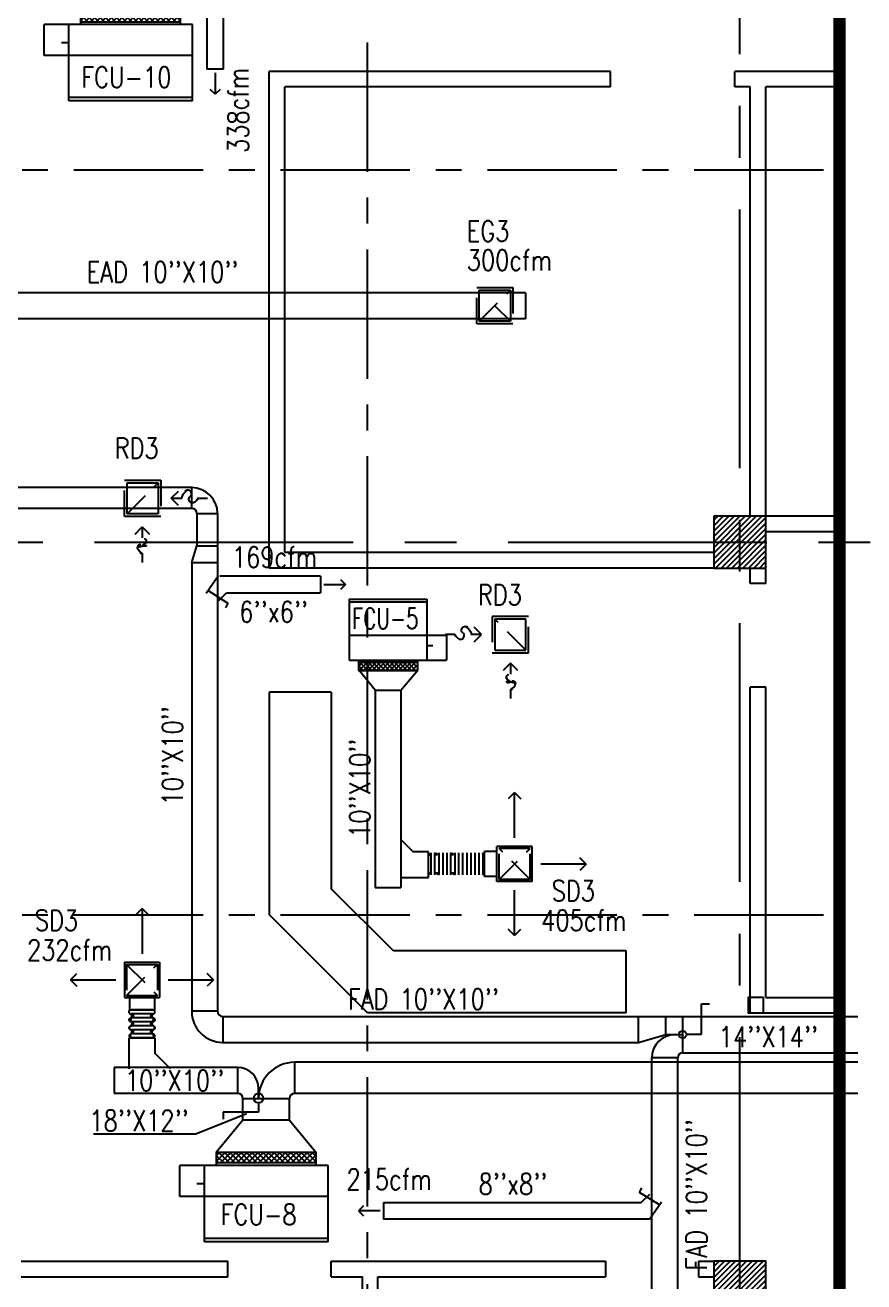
# Model space of a CAD drawing. Extents: x 417866200 to 417866302, y 43498034 to 43498122.
# Drawn here: x 417866259.91 to 417866268.02, y 43498077.71 to 43498089.85 of the extents above; entities that cross this region are included whole.
import ezdxf

# ---------------------------------------------------------------- set-up
doc = ezdxf.new("R2010")
doc.units = 0
doc.header["$MEASUREMENT"] = 0
for name, pattern in [('CENTER', [2, 1.25, -0.25, 0.25, -0.25]), ('CENTER2', [1.125, 0.75, -0.125, 0.125, -0.125]), ('CENTERX2', [4, 2.5, -0.5, 0.5, -0.5]), ('HIDDEN', [0.375, 0.25, -0.125])]:
    doc.linetypes.add(name, pattern=pattern)
doc.layers.get('0').update_dxf_attribs({"linetype": 'CONTINUOUS'})
for name, color, linetype in [('ALM', 9, 'CONTINUOUS'), ('AXES', 11, 'CENTERX2'), ('AXES1', 11, 'CENTER'), ('COL', 7, 'CONTINUOUS'), ('COUNTER', 9, 'CONTINUOUS'), ('DUCT', 6, 'CONTINUOUS'), ('ELEV', 2, 'CONTINUOUS'), ('EXDUCT', 10, 'CONTINUOUS'), ('FCU', 6, 'CONTINUOUS'), ('HAT', 11, 'CONTINUOUS'), ('M-AC-FLEX', 7, 'CONTINUOUS'), ('M-EGU.', 2, 'CONTINUOUS'), ('M-TEXT', 2, 'CONTINUOUS'), ('ME-FIX', 2, 'CONTINUOUS'), ('SCD', 2, 'CONTINUOUS'), ('WALL', 9, 'CONTINUOUS')]:
    doc.layers.add(name, color=color, linetype=linetype)
doc.styles.add('ROMANS', font='ROMANS.shx', dxfattribs={"width": 0.6})

# ---------------------------------------------------------------- blocks, each defined once
blk = doc.blocks.new('A$C3A782592')
at = {"layer": 'COUNTER', "linetype": 'ByBlock'}
for p, q in [((0, 3100), (0, 951)), ((600, 3100), (0, 3100)), ((600, 3100), (600, 1200)), ((1200, 600), (600, 1200)), ((951, 0), (0, 951)), ((3450, 600), (1200, 600)), ((3450, 0), (3450, 600)), ((3450, 0), (951, 0))]:
    blk.add_line(p, q, dxfattribs=at)
blk = doc.blocks.new('COL50')
at = {"layer": 'COL'}
blk.add_lwpolyline([(-250, 250), (-250, -250), (250, -250), (250, 250)], close=True, dxfattribs=at)
blk = doc.blocks.new('*X31')
at = {"color": 0}
for p, q in [((80579, 155515), (81054, 155990)), ((80579, 155568), (81001, 155990)), ((80579, 155621), (80948, 155990)), ((80579, 155674), (80895, 155990)), ((80579, 155727), (80842, 155990)), ((80579, 155780), (80789, 155990)), ((80579, 155833), (80736, 155990)), ((80579, 155886), (80683, 155990)), ((80579, 155939), (80630, 155990)), ((80607, 155490), (81079, 155962)), ((80660, 155490), (81079, 155909)), ((80713, 155490), (81079, 155856)), ((80766, 155490), (81079, 155803)), ((80819, 155490), (81079, 155750)), ((80872, 155490), (81079, 155697)), ((80925, 155490), (81079, 155644)), ((80978, 155490), (81079, 155591)), ((81031, 155490), (81079, 155538))]:
    blk.add_line(p, q, dxfattribs=at)
blk = doc.blocks.new('*X30')
at = {"color": 0}
for p, q in [((80579, 162727), (81042, 163190)), ((80579, 162780), (80989, 163190)), ((80579, 162833), (80936, 163190)), ((80579, 162886), (80883, 163190)), ((80579, 162939), (80829, 163190)), ((80579, 162993), (80776, 163190)), ((80579, 163046), (80723, 163190)), ((80579, 163099), (80670, 163190)), ((80579, 163152), (80617, 163190)), ((80595, 162690), (81079, 163174)), ((80648, 162690), (81079, 163121)), ((80701, 162690), (81079, 163068)), ((80754, 162690), (81079, 163015)), ((80807, 162690), (81079, 162962)), ((80860, 162690), (81079, 162909)), ((80913, 162690), (81079, 162856)), ((80966, 162690), (81079, 162803)), ((81019, 162690), (81079, 162750)), ((81072, 162690), (81079, 162697))]:
    blk.add_line(p, q, dxfattribs=at)
blk = doc.blocks.new('*X57')
at = {"color": 0}
for p, q in [((23912, -1650), (23966, -1596)), ((23912, -1597), (23913, -1596)), ((23970, -1696), (23912, -1638)), ((23919, -1696), (24019, -1596)), ((24023, -1696), (23923, -1596)), ((23972, -1696), (24072, -1596)), ((24076, -1696), (23976, -1596)), ((24025, -1696), (24125, -1596)), ((24129, -1696), (24029, -1596)), ((24078, -1696), (24178, -1596)), ((24182, -1696), (24082, -1596)), ((24131, -1696), (24231, -1596)), ((24235, -1696), (24135, -1596)), ((24184, -1696), (24284, -1596)), ((24288, -1696), (24188, -1596)), ((24237, -1696), (24337, -1596)), ((24341, -1696), (24241, -1596)), ((24290, -1696), (24390, -1596)), ((24394, -1696), (24294, -1596)), ((24343, -1696), (24443, -1596)), ((24447, -1696), (24347, -1596)), ((24396, -1696), (24496, -1596)), ((24500, -1696), (24400, -1596)), ((24449, -1696), (24549, -1596)), ((24553, -1696), (24453, -1596)), ((24502, -1696), (24602, -1596)), ((24606, -1696), (24506, -1596)), ((24555, -1696), (24624, -1628)), ((24624, -1660), (24559, -1596)), ((24624, -1607), (24612, -1596)), ((23917, -1696), (23912, -1691)), ((24608, -1696), (24624, -1681))]:
    blk.add_line(p, q, dxfattribs=at)
blk = doc.blocks.new('*X25')
at = {"color": 0}
for p, q in [((-750, 2538), (-672, 2616)), ((-750, 2591), (-725, 2616)), ((-660, 2516), (-750, 2606)), ((-713, 2516), (-750, 2553)), ((-719, 2516), (-619, 2616)), ((-607, 2516), (-707, 2616)), ((-666, 2516), (-566, 2616)), ((-554, 2516), (-654, 2616)), ((-613, 2516), (-513, 2616)), ((-501, 2516), (-601, 2616)), ((-560, 2516), (-460, 2616)), ((-448, 2516), (-548, 2616)), ((-507, 2516), (-407, 2616)), ((-394, 2516), (-494, 2616)), ((-454, 2516), (-354, 2616)), ((-341, 2516), (-441, 2616)), ((-401, 2516), (-301, 2616)), ((-288, 2516), (-388, 2616)), ((-348, 2516), (-248, 2616)), ((-235, 2516), (-335, 2616)), ((-295, 2516), (-195, 2616)), ((-182, 2516), (-282, 2616)), ((-242, 2516), (-142, 2616)), ((-129, 2516), (-229, 2616)), ((-189, 2516), (-89, 2616)), ((-76, 2516), (-176, 2616)), ((-136, 2516), (-36, 2616)), ((-23, 2516), (-123, 2616)), ((-83, 2516), (17, 2616)), ((30, 2516), (-70, 2616)), ((-30, 2516), (70, 2616)), ((83, 2516), (-17, 2616)), ((23, 2516), (123, 2616)), ((136, 2516), (36, 2616)), ((76, 2516), (176, 2616)), ((189, 2516), (89, 2616)), ((129, 2516), (215, 2601)), ((215, 2543), (142, 2616)), ((215, 2596), (195, 2616)), ((182, 2516), (215, 2548))]:
    blk.add_line(p, q, dxfattribs=at)
blk = doc.blocks.new('WAP16')
at = {"color": 6}
for p, q in [((-597, 0), (-597, -737)), ((-597, 0), (597, 0)), ((597, 0), (597, -737)), ((-597, -437), (597, -437)), ((-597, -737), (597, -737))]:
    blk.add_line(p, q, dxfattribs=at)
at = {"color": 3}
for p, q in [((-597, -32), (597, -32)), ((597, -437), (835, -437)), ((835, -437), (835, -737)), ((597, -562), (670, -562)), ((-482, -737), (-482, -862)), ((-482, -762), (482, -762)), ((482, -737), (482, -862)), ((597, -737), (835, -737)), ((-482, -862), (482, -862))]:
    blk.add_line(p, q, dxfattribs=at)
at = {"color": 11}
blk.add_blockref('*X25', (268, -3378), dxfattribs=at)

msp = doc.modelspace()

# ---------------------------------------------------------------- linework, layer by layer
at = {"layer": 'ALM', "linetype": 'ByBlock'}
msp.add_lwpolyline([(417866267.054, 43498080.457), (417866266.904, 43498080.457), (417866266.904, 43498080.307), (417866267.054, 43498080.307)], close=True, dxfattribs=at)
at = {"layer": 'AXES'}
for p, q in [((417866266.824, 43498033.573), (417866266.824, 43498111.285)), ((417866200.584, 43498084.857), (417866268.624, 43498084.857))]:
    msp.add_line(p, q, dxfattribs=at)
at = {"layer": 'AXES1'}
for p, q in [((417866263.224, 43498040.437), (417866263.224, 43498099.257)), ((417866210.384, 43498088.457), (417866267.788, 43498088.457)), ((417866210.384, 43498081.257), (417866267.788, 43498081.257))]:
    msp.add_line(p, q, dxfattribs=at)
at = {"layer": 'DUCT'}
for p, q in [((417866261.671, 43498091.31), (417866261.671, 43498089.428)), ((417866261.831, 43498089.428), (417866261.831, 43498091.23)), ((417866261.831, 43498089.428), (417866261.671, 43498089.428)), ((417866261.524, 43498085.384), (417866257.054, 43498085.384)), ((417866261.524, 43498085.184), (417866261.524, 43498085.384)), ((417866261.524, 43498085.184), (417866257.054, 43498085.184)), ((417866261.574, 43498085.134), (417866261.774, 43498085.134)), ((417866261.574, 43498085.134), (417866261.574, 43498084.823)), ((417866261.774, 43498085.134), (417866261.774, 43498080.323)), ((417866261.524, 43498084.662), (417866261.574, 43498084.823)), ((417866261.574, 43498084.823), (417866261.774, 43498084.823)), ((417866261.524, 43498084.662), (417866261.774, 43498084.662)), ((417866261.524, 43498084.662), (417866261.524, 43498080.323)), ((417866261.78, 43498084.528), (417866261.663, 43498084.36)), ((417866262.768, 43498084.528), (417866261.796, 43498084.528)), ((417866262.768, 43498084.528), (417866262.768, 43498084.368)), ((417866262.803, 43498084.448), (417866263.01, 43498084.448)), ((417866262.963, 43498084.495), (417866263.01, 43498084.448)), ((417866263.01, 43498084.448), (417866262.963, 43498084.401)), ((417866261.683, 43498084.39), (417866261.875, 43498084.269)), ((417866261.78, 43498084.288), (417866261.86, 43498084.368)), ((417866261.86, 43498084.368), (417866262.768, 43498084.368)), ((417866261.875, 43498084.269), (417866261.852, 43498084.224)), ((417866261.875, 43498084.269), (417866261.875, 43498084.269)), ((417866263.297, 43498083.427), (417866263.143, 43498083.618)), ((417866263.547, 43498083.427), (417866263.706, 43498083.618)), ((417866263.297, 43498083.427), (417866263.547, 43498083.427)), ((417866263.297, 43498083.427), (417866263.297, 43498081.52)), ((417866263.547, 43498083.427), (417866263.547, 43498081.52)), ((417866263.547, 43498081.984), (417866263.665, 43498081.865)), ((417866263.815, 43498081.865), (417866263.665, 43498081.865)), ((417866263.815, 43498081.615), (417866263.815, 43498081.865)), ((417866263.297, 43498081.52), (417866263.547, 43498081.52)), ((417866263.547, 43498081.615), (417866263.815, 43498081.615)), ((417866261.774, 43498080.323), (417866261.524, 43498080.323)), ((417866266.454, 43498080.396), (417866266.531, 43498080.396)), ((417866266.454, 43498080.102), (417866266.454, 43498080.396)), ((417866261.824, 43498080.273), (417866261.824, 43498080.023)), ((417866261.824, 43498080.273), (417866267.964, 43498080.273)), ((417866265.844, 43498080.023), (417866265.844, 43498080.273)), ((417866266.107, 43498080.098), (417866266.107, 43498080.273)), ((417866266.273, 43498079.923), (417866266.273, 43498080.273)), ((417866260.919, 43498080.067), (417866261.169, 43498080.067)), ((417866260.919, 43498079.767), (417866260.919, 43498080.067)), ((417866261.169, 43498080.067), (417866261.169, 43498079.917)), ((417866265.844, 43498080.023), (417866266.107, 43498080.098)), ((417866266.107, 43498080.098), (417866266.273, 43498080.098)), ((417866266.303, 43498080.102), (417866266.454, 43498080.102)), ((417866261.824, 43498080.023), (417866265.844, 43498080.023)), ((417866261.319, 43498079.767), (417866261.169, 43498079.917)), ((417866266.223, 43498079.873), (417866265.973, 43498079.873)), ((417866265.973, 43498073.577), (417866265.973, 43498079.873)), ((417866266.223, 43498076.567), (417866266.223, 43498079.873)), ((417866266.273, 43498079.923), (417866267.964, 43498079.923)), ((417866265.854, 43498078.573), (417866265.877, 43498078.618)), ((417866263.379, 43498078.474), (417866263.379, 43498078.314)), ((417866263.379, 43498078.474), (417866265.869, 43498078.474)), ((417866266.046, 43498078.453), (417866265.854, 43498078.573)), ((417866265.854, 43498078.573), (417866265.854, 43498078.573)), ((417866265.949, 43498078.554), (417866265.869, 43498078.474)), ((417866265.949, 43498078.314), (417866266.066, 43498078.482)), ((417866265.949, 43498078.314), (417866263.379, 43498078.314))]:
    msp.add_line(p, q, dxfattribs=at)
at = {"layer": 'DUCT', "linetype": 'ByBlock'}
for p, q in [((417866262.52, 43498079.53), (417866262.52, 43498079.83)), ((417866267.964, 43498079.83), (417866262.52, 43498079.83)), ((417866260.776, 43498079.78), (417866260.776, 43498079.53)), ((417866261.97, 43498079.78), (417866260.776, 43498079.78)), ((417866261.97, 43498079.53), (417866261.97, 43498079.78)), ((417866262.17, 43498079.48), (417866262.17, 43498079.58)), ((417866261.97, 43498079.53), (417866260.776, 43498079.53)), ((417866262.02, 43498079.48), (417866262.47, 43498079.48)), ((417866262.02, 43498079.271), (417866262.02, 43498079.48)), ((417866262.47, 43498079.271), (417866262.47, 43498079.48)), ((417866267.964, 43498079.53), (417866262.52, 43498079.53)), ((417866261.827, 43498079.349), (417866261.827, 43498079.28)), ((417866262.17, 43498079.349), (417866261.827, 43498079.349)), ((417866262.17, 43498079.437), (417866262.17, 43498079.349)), ((417866262.02, 43498079.271), (417866261.762, 43498078.957)), ((417866262.47, 43498079.271), (417866262.02, 43498079.271)), ((417866262.47, 43498079.271), (417866262.727, 43498078.957))]:
    msp.add_line(p, q, dxfattribs=at)
at = {"layer": 'DUCT', "color": 4, "linetype": 'ByBlock'}
for p, q in [((417866262.054, 43498079.333), (417866261.563, 43498079.136)), ((417866261.563, 43498079.136), (417866260.576, 43498079.136))]:
    msp.add_line(p, q, dxfattribs=at)
at = {"layer": 'DUCT'}
msp.add_circle((417866266.271, 43498080.099), 0.0364, dxfattribs=at)
at = {"layer": 'DUCT', "linetype": 'ByBlock'}
msp.add_circle((417866262.17, 43498079.484), 0.0466, dxfattribs=at)
at = {"layer": 'DUCT'}
for centre, radius, start, end in [((417866261.524, 43498085.134), 0.25, 0, 90), ((417866261.524, 43498085.134), 0.05, 0, 90), ((417866261.824, 43498080.323), 0.3, 180, 270), ((417866261.824, 43498080.323), 0.05, 180, 270), ((417866266.198, 43498079.873), 0.225, 90, 180), ((417866266.273, 43498079.873), 0.05, 90, 180)]:
    msp.add_arc(centre, radius, start, end, dxfattribs=at)
at = {"layer": 'DUCT', "linetype": 'ByBlock'}
for centre, radius, start, end in [((417866262.52, 43498079.48), 0.35, 90, 180), ((417866261.97, 43498079.58), 0.2, 0, 90), ((417866261.97, 43498079.48), 0.05, 0, 90), ((417866262.52, 43498079.48), 0.05, 90, 180)]:
    msp.add_arc(centre, radius, start, end, dxfattribs=at)
at = {"layer": 'ELEV', "linetype": 'CENTER2', "const_width": 0.12}
msp.add_lwpolyline([(417866267.788, 43498038.037), (417866267.788, 43498101.657)], dxfattribs=at)
at = {"layer": 'EXDUCT', "linetype": 'ByBlock'}
for p, q in [((417866264.753, 43498087.267), (417866259.22, 43498087.267)), ((417866264.753, 43498087.267), (417866264.753, 43498087.017)), ((417866264.753, 43498087.017), (417866259.34, 43498087.017))]:
    msp.add_line(p, q, dxfattribs=at)
at = {"layer": 'FCU', "color": 6}
for p, q in [((417866263.046, 43498084.307), (417866263.046, 43498083.718)), ((417866263.046, 43498084.307), (417866263.798, 43498084.307)), ((417866263.798, 43498084.307), (417866263.798, 43498083.718)), ((417866263.046, 43498083.958), (417866263.798, 43498083.958)), ((417866263.046, 43498083.718), (417866263.798, 43498083.718))]:
    msp.add_line(p, q, dxfattribs=at)
at = {"layer": 'FCU', "color": 3}
for p, q in [((417866263.046, 43498084.282), (417866263.798, 43498084.282)), ((417866263.798, 43498083.958), (417866263.988, 43498083.958)), ((417866263.988, 43498083.958), (417866263.988, 43498083.718)), ((417866263.798, 43498083.858), (417866263.856, 43498083.858)), ((417866263.137, 43498083.718), (417866263.137, 43498083.618)), ((417866263.137, 43498083.698), (417866263.706, 43498083.698)), ((417866263.706, 43498083.718), (417866263.706, 43498083.618)), ((417866263.798, 43498083.718), (417866263.988, 43498083.718)), ((417866263.137, 43498083.618), (417866263.706, 43498083.618))]:
    msp.add_line(p, q, dxfattribs=at)
at = {"layer": 'M-AC-FLEX', "color": 11}
for p, q in [((417866263.836, 43498081.854), (417866263.836, 43498081.643)), ((417866263.836, 43498081.854), (417866263.836, 43498081.643)), ((417866263.873, 43498081.854), (417866263.873, 43498081.643)), ((417866263.873, 43498081.854), (417866263.873, 43498081.643)), ((417866263.912, 43498081.854), (417866263.912, 43498081.643)), ((417866263.912, 43498081.854), (417866263.912, 43498081.643)), ((417866263.951, 43498081.854), (417866263.951, 43498081.643)), ((417866263.951, 43498081.854), (417866263.951, 43498081.643)), ((417866263.99, 43498081.854), (417866263.99, 43498081.643)), ((417866263.99, 43498081.854), (417866263.99, 43498081.643)), ((417866264.028, 43498081.854), (417866264.028, 43498081.643)), ((417866264.028, 43498081.854), (417866264.028, 43498081.643)), ((417866264.067, 43498081.854), (417866264.067, 43498081.643)), ((417866264.067, 43498081.854), (417866264.067, 43498081.643)), ((417866264.105, 43498081.854), (417866264.105, 43498081.643)), ((417866264.144, 43498081.854), (417866264.144, 43498081.643)), ((417866264.183, 43498081.854), (417866264.183, 43498081.643)), ((417866264.222, 43498081.854), (417866264.222, 43498081.643)), ((417866264.261, 43498081.854), (417866264.261, 43498081.643)), ((417866264.3, 43498081.854), (417866264.3, 43498081.643)), ((417866264.339, 43498081.854), (417866264.339, 43498081.643)), ((417866261.149, 43498080.337), (417866260.938, 43498080.337)), ((417866261.149, 43498080.298), (417866260.938, 43498080.298)), ((417866261.149, 43498080.259), (417866260.938, 43498080.259)), ((417866261.149, 43498080.259), (417866260.938, 43498080.259)), ((417866261.149, 43498080.221), (417866260.938, 43498080.221)), ((417866261.149, 43498080.221), (417866260.938, 43498080.221)), ((417866261.149, 43498080.182), (417866260.938, 43498080.182)), ((417866261.149, 43498080.182), (417866260.938, 43498080.182)), ((417866261.149, 43498080.182), (417866260.938, 43498080.182)), ((417866261.149, 43498080.144), (417866260.938, 43498080.144)), ((417866261.149, 43498080.144), (417866260.938, 43498080.144)), ((417866261.149, 43498080.144), (417866260.938, 43498080.144)), ((417866261.149, 43498080.105), (417866260.938, 43498080.105)), ((417866261.149, 43498080.105), (417866260.938, 43498080.105)), ((417866261.149, 43498080.067), (417866260.938, 43498080.067)), ((417866261.149, 43498080.067), (417866260.938, 43498080.067))]:
    msp.add_line(p, q, dxfattribs=at)
at = {"layer": 'M-AC-FLEX'}
for points in [[(417866263.873, 43498081.853, 1.034685), (417866263.836, 43498081.854)], [(417866263.99, 43498081.854, -1), (417866263.951, 43498081.854, 1.018005), (417866263.912, 43498081.854)], [(417866263.951, 43498081.854, 1), (417866263.99, 43498081.854, -1.018005), (417866264.028, 43498081.854)], [(417866264.222, 43498081.854, -1), (417866264.183, 43498081.854, 1), (417866264.144, 43498081.854, -1), (417866264.105, 43498081.854, 1.018005), (417866264.067, 43498081.854)], [(417866264.183, 43498081.854, 1), (417866264.222, 43498081.854, -1), (417866264.261, 43498081.854)], [(417866264.261, 43498081.854, 1), (417866264.222, 43498081.854)], [(417866264.3, 43498081.854, -1), (417866264.261, 43498081.854, 1), (417866264.222, 43498081.854)], [(417866264.222, 43498081.854, -1), (417866264.261, 43498081.854)], [(417866264.261, 43498081.854, 1), (417866264.3, 43498081.854, -1), (417866264.339, 43498081.854)], [(417866264.356, 43498081.835, -0.371814), (417866264.339, 43498081.854, 1), (417866264.3, 43498081.854)], [(417866264.3, 43498081.854, -1), (417866264.339, 43498081.854)], [(417866264.339, 43498081.854, 1), (417866264.3, 43498081.854)], [(417866264.339, 43498081.854, 0.371814), (417866264.356, 43498081.835, 0.371814)], [(417866264.339, 43498081.854, 0.371814), (417866264.356, 43498081.835, 0.371814)], [(417866264.356, 43498081.835, -0.371814), (417866264.339, 43498081.854)], [(417866263.836, 43498081.644, 1.018156), (417866263.873, 43498081.643)], [(417866263.99, 43498081.643, 1), (417866263.951, 43498081.643, -1.018005), (417866263.912, 43498081.643)], [(417866263.951, 43498081.643, -1), (417866263.99, 43498081.643, 1.018005), (417866264.028, 43498081.643)], [(417866264.222, 43498081.643, 1), (417866264.183, 43498081.643, -1), (417866264.144, 43498081.643, 1), (417866264.105, 43498081.643, -1.018005), (417866264.067, 43498081.643)], [(417866264.183, 43498081.643, -1), (417866264.222, 43498081.643, 1), (417866264.261, 43498081.643)], [(417866264.3, 43498081.643, 1), (417866264.261, 43498081.643, -1), (417866264.222, 43498081.643)], [(417866264.261, 43498081.643, -1.000001), (417866264.222, 43498081.643)], [(417866264.222, 43498081.643, 1.000001), (417866264.261, 43498081.643)], [(417866264.261, 43498081.643, -1), (417866264.3, 43498081.643, 1), (417866264.339, 43498081.643)], [(417866264.356, 43498081.662, 0.371814), (417866264.339, 43498081.643, -1), (417866264.3, 43498081.643)], [(417866264.3, 43498081.643, 1.000001), (417866264.339, 43498081.643)], [(417866264.339, 43498081.643, -1.000001), (417866264.3, 43498081.643)], [(417866264.339, 43498081.643, -0.371814), (417866264.356, 43498081.662, -0.371814)], [(417866264.356, 43498081.662, 0.371814), (417866264.339, 43498081.643)], [(417866264.339, 43498081.643, -0.371814), (417866264.356, 43498081.662, -0.371814)], [(417866260.958, 43498080.275, 0.471589), (417866260.938, 43498080.298, -1.018005), (417866260.938, 43498080.337)], [(417866261.13, 43498080.275, -0.471589), (417866261.149, 43498080.298, 1.018005), (417866261.149, 43498080.337)], [(417866260.958, 43498080.205, -0.471589), (417866260.938, 43498080.182, 1.018005), (417866260.938, 43498080.144)], [(417866260.958, 43498080.121, 0.471589), (417866260.938, 43498080.144, -1.018005), (417866260.938, 43498080.182)], [(417866260.94, 43498080.259, 1.016978), (417866260.938, 43498080.221)], [(417866260.94, 43498080.222, -1.016978), (417866260.938, 43498080.259)], [(417866261.13, 43498080.205, 0.471589), (417866261.149, 43498080.182, -1.018005), (417866261.149, 43498080.144)], [(417866261.13, 43498080.121, -0.471589), (417866261.149, 43498080.144, 1.018005), (417866261.149, 43498080.182)], [(417866261.149, 43498080.222, 1.048969), (417866261.149, 43498080.259)], [(417866261.149, 43498080.259, -1.048969), (417866261.149, 43498080.222)], [(417866260.94, 43498080.067, -1.016978), (417866260.938, 43498080.105)], [(417866261.149, 43498080.104, -1.048969), (417866261.149, 43498080.067)]]:
    msp.add_lwpolyline(points, format="xyb", dxfattribs=at)
for centre, start, end in [((417866263.816, 43498081.854), 267.6294, 0), ((417866263.816, 43498081.854), 267.6294, 331.5686), ((417866263.893, 43498081.854), 180, 331.5686), ((417866263.893, 43498081.854), 208.4314, 0), ((417866264.048, 43498081.854), 180, 331.5686), ((417866264.048, 43498081.854), 208.4314, 0), ((417866263.816, 43498081.643), 28.4314, 92.3706), ((417866263.816, 43498081.643), 28.4314, 92.3706), ((417866263.816, 43498081.643), 359.9822, 92.3706), ((417866263.816, 43498081.643), 359.9822, 92.3706), ((417866263.893, 43498081.643), 28.4314, 180.0178), ((417866263.893, 43498081.643), 28.4314, 180.0178), ((417866263.893, 43498081.643), 359.9822, 151.5686), ((417866263.893, 43498081.643), 359.9822, 151.5686), ((417866264.048, 43498081.643), 28.4314, 180.0178), ((417866264.048, 43498081.643), 28.4314, 180.0178), ((417866264.048, 43498081.643), 359.9822, 151.5686), ((417866264.048, 43498081.643), 359.9822, 151.5686), ((417866260.938, 43498080.279), 298.4314, 90.0178), ((417866260.938, 43498080.279), 298.4314, 90.0178), ((417866261.149, 43498080.279), 90, 241.5686), ((417866260.938, 43498080.279), 269.9822, 61.5686), ((417866260.938, 43498080.279), 269.9822, 61.5686), ((417866260.938, 43498080.202), 298.4314, 90.0178), ((417866260.938, 43498080.202), 298.4314, 90.0178), ((417866260.938, 43498080.202), 269.9822, 61.5686), ((417866260.938, 43498080.202), 269.9822, 61.5686), ((417866261.149, 43498080.279), 118.4314, 270), ((417866261.149, 43498080.202), 90, 241.5686), ((417866261.149, 43498080.202), 118.4314, 270), ((417866260.938, 43498080.124), 298.4314, 90.0178), ((417866260.938, 43498080.124), 298.4314, 90.0178), ((417866260.938, 43498080.124), 269.9822, 61.5686), ((417866260.938, 43498080.124), 269.9822, 61.5686), ((417866261.149, 43498080.124), 90, 241.5686), ((417866261.149, 43498080.124), 118.4314, 270)]:
    msp.add_arc(centre, 0.0195, start, end, dxfattribs=at)
at = {"layer": 'M-EGU.'}
for p, q in [((417866261.751, 43498089.393), (417866261.751, 43498089.186)), ((417866261.751, 43498089.186), (417866261.704, 43498089.233)), ((417866261.798, 43498089.233), (417866261.751, 43498089.186)), ((417866264.305, 43498087.292), (417866264.605, 43498087.292)), ((417866264.305, 43498086.992), (417866264.305, 43498087.292)), ((417866264.605, 43498087.292), (417866264.605, 43498086.992)), ((417866264.455, 43498087.142), (417866264.605, 43498086.992)), ((417866264.605, 43498086.992), (417866264.305, 43498086.992)), ((417866260.9, 43498085.13), (417866260.9, 43498085.43)), ((417866260.9, 43498085.43), (417866261.2, 43498085.43)), ((417866261.2, 43498085.43), (417866261.2, 43498085.13)), ((417866261.327, 43498085.281), (417866261.398, 43498085.351)), ((417866261.398, 43498085.21), (417866261.327, 43498085.281)), ((417866261.327, 43498085.281), (417866261.428, 43498085.281)), ((417866261.587, 43498085.281), (417866261.676, 43498085.281)), ((417866261.2, 43498085.13), (417866260.9, 43498085.13)), ((417866260.976, 43498084.934), (417866261.046, 43498085.004)), ((417866261.046, 43498085.004), (417866261.117, 43498084.934)), ((417866261.046, 43498085.004), (417866261.046, 43498084.898)), ((417866261.046, 43498084.747), (417866261.046, 43498084.661)), ((417866261.044, 43498081.318), (417866260.983, 43498081.257)), ((417866261.044, 43498081.318), (417866261.044, 43498080.879)), ((417866261.044, 43498081.318), (417866261.105, 43498081.257)), ((417866260.873, 43498080.797), (417866261.214, 43498080.797)), ((417866260.873, 43498080.797), (417866260.873, 43498080.457)), ((417866261.214, 43498080.797), (417866261.214, 43498080.457)), ((417866260.353, 43498080.627), (417866260.414, 43498080.688)), ((417866261.735, 43498080.627), (417866261.674, 43498080.688)), ((417866260.353, 43498080.627), (417866260.414, 43498080.566)), ((417866260.353, 43498080.627), (417866260.791, 43498080.627)), ((417866261.296, 43498080.627), (417866261.735, 43498080.627)), ((417866261.735, 43498080.627), (417866261.674, 43498080.566)), ((417866260.873, 43498080.457), (417866261.214, 43498080.457)), ((417866260.924, 43498080.457), (417866260.924, 43498080.337)), ((417866261.164, 43498080.457), (417866261.164, 43498080.337)), ((417866260.924, 43498080.337), (417866261.164, 43498080.337))]:
    msp.add_line(p, q, dxfattribs=at)
at = {"layer": 'M-EGU.', "linetype": 'HIDDEN'}
for p, q in [((417866264.28, 43498087.317), (417866264.63, 43498087.317)), ((417866264.28, 43498086.967), (417866264.28, 43498087.317)), ((417866264.305, 43498086.992), (417866264.605, 43498087.292)), ((417866264.63, 43498087.317), (417866264.63, 43498086.967)), ((417866264.63, 43498086.967), (417866264.28, 43498086.967)), ((417866260.875, 43498085.105), (417866260.875, 43498085.455)), ((417866260.875, 43498085.455), (417866261.225, 43498085.455)), ((417866260.9, 43498085.13), (417866261.2, 43498085.43)), ((417866261.225, 43498085.455), (417866261.225, 43498085.105)), ((417866261.225, 43498085.105), (417866260.875, 43498085.105)), ((417866260.893, 43498080.777), (417866261.194, 43498080.777)), ((417866260.893, 43498080.777), (417866260.893, 43498080.477)), ((417866260.893, 43498080.477), (417866261.194, 43498080.777)), ((417866260.893, 43498080.777), (417866261.194, 43498080.477)), ((417866261.194, 43498080.777), (417866261.194, 43498080.477)), ((417866260.893, 43498080.477), (417866261.194, 43498080.477))]:
    msp.add_line(p, q, dxfattribs=at)
at = {"layer": 'M-EGU.'}
for points in [[(417866261.587, 43498085.281, -0.1324), (417866261.565, 43498085.248, -0.15664), (417866261.534, 43498085.236, -0.736612), (417866261.509, 43498085.299, 0.774232), (417866261.481, 43498085.36, 0.203349), (417866261.439, 43498085.332, 0.193808), (417866261.428, 43498085.281)], [(417866261.046, 43498084.747, -0.187862), (417866261.01, 43498084.77, -0.202645), (417866261, 43498084.809, -0.616915), (417866261.05, 43498084.825, 0.668708), (417866261.097, 43498084.845, 0.194285), (417866261.083, 43498084.88, 0.186051), (417866261.046, 43498084.898)]]:
    msp.add_lwpolyline(points, format="xyb", dxfattribs=at)
at = {"layer": 'ME-FIX', "color": 4}
for p, q in [((417866263.184, 43498078.442), (417866263.137, 43498078.394)), ((417866263.137, 43498078.394), (417866263.184, 43498078.347))]:
    msp.add_line(p, q, dxfattribs=at)
at = {"layer": 'ME-FIX', "color": 2}
msp.add_line((417866263.345, 43498078.394), (417866263.137, 43498078.394), dxfattribs=at)
at = {"layer": 'SCD', "linetype": 'HIDDEN'}
for p, q in [((417866264.429, 43498084.139), (417866264.429, 43498083.789)), ((417866264.779, 43498084.139), (417866264.429, 43498084.139)), ((417866264.754, 43498083.814), (417866264.454, 43498084.114)), ((417866264.779, 43498083.789), (417866264.779, 43498084.139)), ((417866264.429, 43498083.789), (417866264.779, 43498083.789)), ((417866264.496, 43498081.596), (417866264.496, 43498081.897)), ((417866264.797, 43498081.596), (417866264.496, 43498081.897)), ((417866264.496, 43498081.596), (417866264.797, 43498081.897)), ((417866264.797, 43498081.897), (417866264.496, 43498081.897)), ((417866264.797, 43498081.596), (417866264.797, 43498081.897)), ((417866264.797, 43498081.596), (417866264.496, 43498081.596))]:
    msp.add_line(p, q, dxfattribs=at)
at = {"layer": 'SCD'}
for p, q in [((417866264.454, 43498084.114), (417866264.454, 43498083.814)), ((417866264.754, 43498084.114), (417866264.454, 43498084.114)), ((417866264.754, 43498083.814), (417866264.754, 43498084.114)), ((417866264.067, 43498083.964), (417866263.978, 43498083.964)), ((417866264.327, 43498083.964), (417866264.226, 43498083.964)), ((417866264.327, 43498083.964), (417866264.256, 43498084.035)), ((417866264.256, 43498083.893), (417866264.327, 43498083.964)), ((417866264.454, 43498083.814), (417866264.754, 43498083.814)), ((417866264.608, 43498083.688), (417866264.537, 43498083.617)), ((417866264.608, 43498083.688), (417866264.608, 43498083.581)), ((417866264.678, 43498083.617), (417866264.608, 43498083.688)), ((417866264.608, 43498083.431), (417866264.608, 43498083.345)), ((417866264.646, 43498082.437), (417866264.585, 43498082.376)), ((417866264.646, 43498081.999), (417866264.646, 43498082.437)), ((417866264.646, 43498082.437), (417866264.707, 43498082.376)), ((417866264.476, 43498081.576), (417866264.476, 43498081.917)), ((417866264.817, 43498081.917), (417866264.476, 43498081.917)), ((417866264.817, 43498081.576), (417866264.817, 43498081.917)), ((417866264.356, 43498081.626), (417866264.356, 43498081.866)), ((417866264.476, 43498081.866), (417866264.356, 43498081.866)), ((417866265.338, 43498081.746), (417866265.276, 43498081.807)), ((417866265.338, 43498081.746), (417866264.899, 43498081.746)), ((417866265.338, 43498081.746), (417866265.276, 43498081.685)), ((417866264.476, 43498081.626), (417866264.356, 43498081.626)), ((417866264.817, 43498081.576), (417866264.476, 43498081.576)), ((417866264.646, 43498081.055), (417866264.646, 43498081.494)), ((417866264.646, 43498081.055), (417866264.585, 43498081.116)), ((417866264.646, 43498081.055), (417866264.707, 43498081.116)), ((417866260.948, 43498080.067), (417866261.14, 43498080.067))]:
    msp.add_line(p, q, dxfattribs=at)
for points in [[(417866264.067, 43498083.964, 0.1324), (417866264.089, 43498083.932, 0.15664), (417866264.12, 43498083.919, 0.736612), (417866264.145, 43498083.982, -0.774232), (417866264.173, 43498084.043, -0.203349), (417866264.215, 43498084.015, -0.193808), (417866264.226, 43498083.964)], [(417866264.608, 43498083.431, 0.187862), (417866264.644, 43498083.453, 0.202645), (417866264.654, 43498083.492, 0.616915), (417866264.604, 43498083.509, -0.668708), (417866264.557, 43498083.528, -0.194285), (417866264.571, 43498083.564, -0.186051), (417866264.608, 43498083.581)]]:
    msp.add_lwpolyline(points, format="xyb", dxfattribs=at)
at = {"layer": 'WALL'}
for p, q in [((417866262.274, 43498084.607), (417866262.274, 43498089.407)), ((417866265.574, 43498089.257), (417866265.574, 43498089.407)), ((417866266.774, 43498089.257), (417866266.774, 43498089.407)), ((417866262.424, 43498084.757), (417866262.424, 43498089.257)), ((417866266.924, 43498085.107), (417866266.924, 43498089.257)), ((417866266.924, 43498085.107), (417866266.924, 43498089.257)), ((417866267.074, 43498084.457), (417866267.074, 43498089.257)), ((417866266.924, 43498084.457), (417866266.924, 43498084.607)), ((417866266.924, 43498080.307), (417866266.924, 43498083.457)), ((417866267.074, 43498080.457), (417866267.074, 43498083.457)), ((417866267.074, 43498080.457), (417866267.788, 43498080.457)), ((417866266.924, 43498080.307), (417866267.788, 43498080.307)), ((417866259.874, 43498077.907), (417866261.874, 43498077.907)), ((417866261.874, 43498077.757), (417866261.874, 43498077.907)), ((417866262.874, 43498077.757), (417866262.874, 43498077.907)), ((417866262.874, 43498077.907), (417866265.524, 43498077.907)), ((417866265.524, 43498077.907), (417866265.524, 43498077.757)), ((417866266.424, 43498077.907), (417866266.424, 43498077.757)), ((417866266.424, 43498077.907), (417866266.424, 43498077.757)), ((417866266.424, 43498077.907), (417866266.574, 43498077.907)), ((417866259.874, 43498077.757), (417866261.874, 43498077.757)), ((417866262.874, 43498077.757), (417866263.174, 43498077.757)), ((417866263.174, 43498071.557), (417866263.174, 43498077.757)), ((417866263.324, 43498075.657), (417866263.324, 43498077.757)), ((417866263.324, 43498077.757), (417866265.524, 43498077.757)), ((417866266.424, 43498077.757), (417866266.574, 43498077.757))]:
    msp.add_line(p, q, dxfattribs=at)
at = {"layer": 'WALL', "linetype": 'ByBlock'}
for p, q in [((417866265.574, 43498089.407), (417866262.274, 43498089.407)), ((417866267.788, 43498089.407), (417866266.774, 43498089.407)), ((417866265.574, 43498089.257), (417866262.424, 43498089.257)), ((417866266.924, 43498089.257), (417866266.774, 43498089.257)), ((417866267.788, 43498089.257), (417866267.074, 43498089.257)), ((417866267.788, 43498085.107), (417866267.074, 43498085.107)), ((417866267.788, 43498084.957), (417866267.074, 43498084.957)), ((417866266.574, 43498084.757), (417866262.424, 43498084.757)), ((417866266.574, 43498084.607), (417866262.274, 43498084.607)), ((417866267.074, 43498084.457), (417866266.924, 43498084.457)), ((417866267.074, 43498084.457), (417866266.924, 43498084.457)), ((417866267.074, 43498083.457), (417866266.924, 43498083.457)), ((417866267.074, 43498083.457), (417866266.924, 43498083.457))]:
    msp.add_line(p, q, dxfattribs=at)

# ---------------------------------------------------------------- block references
at = {"layer": 'COL', "xscale": 0.0009999871253967285, "yscale": 0.001000002026557922, "zscale": 0.001}
for p in [(417866266.824, 43498084.857), (417866266.824, 43498077.657)]:
    msp.add_blockref('COL50', p, dxfattribs=at)
at = {"layer": 'COUNTER', "linetype": 'ByBlock', "xscale": 0.0009999871253967285, "yscale": 0.001000002026557922, "zscale": 0.001}
msp.add_blockref('A$C3A782592', (417866262.274, 43498080.307), dxfattribs=at)
at = {"layer": 'FCU', "linetype": 'ByBlock', "xscale": 0.0009999871253967285, "yscale": 0.001000002026557922, "zscale": 0.001, "rotation": 180}
for p in [(417866260.934, 43498089.122), (417866262.245, 43498078.095)]:
    msp.add_blockref('WAP16', p, dxfattribs=at)
at = {"layer": 'FCU', "color": 11, "xscale": 0.000800013542175293, "yscale": 0.0007999986410140991, "zscale": 0.0008}
msp.add_blockref('*X57', (417866244.007, 43498084.974), dxfattribs=at)
at = {"layer": 'HAT', "xscale": 0.0009999871253967285, "yscale": 0.001000002026557922, "zscale": 0.001}
for name in ['*X30', '*X31']:
    msp.add_blockref(name, (417866185.995, 43497921.917), dxfattribs=at)

# ---------------------------------------------------------------- texts
at = {"layer": 'M-TEXT', "style": 'ROMANS'}
for s, width, p in [('FCU-10', 0.8, (417866260.457, 43498089.25)), ('EG3', 0.8, (417866264.184, 43498087.763)), ('300cfm', 0.8, (417866264.184, 43498087.482)), ("EAD 10''X10''", 0.8, (417866260.509, 43498087.368)), ('RD3', 0.8, (417866260.779, 43498085.666)), ('169cfm', 0.8, (417866261.913, 43498084.613)), ('RD3', 0.8, (417866264.291, 43498084.249)), ("6''x6''", 0.8, (417866261.984, 43498084.085)), ('FCU-5', 0.7, (417866263.075, 43498084.02)), ('SD3', 0.8, (417866265.005, 43498081.387)), ('SD3', 0.8, (417866260.007, 43498081.102)), ('405cfm', 0.8, (417866264.903, 43498081.102)), ('232cfm', 0.8, (417866259.932, 43498080.815)), ("FAD 10''X10''", 0.8, (417866263.034, 43498080.34)), ("14''X14''", 0.8, (417866266.62, 43498079.975)), ("10''X10''", 0.8, (417866260.879, 43498079.553)), ("18''X12''", 0.8, (417866260.535, 43498079.166)), ('215cfm', 0.8, (417866263.021, 43498078.599)), ("8''x8''", 0.8, (417866264.298, 43498078.554)), ('FCU-8', 0.8, (417866261.805, 43498078.259))]:
    msp.add_text(s, height=0.2, dxfattribs=dict(at, width=width)).set_placement(p)
at = {"layer": 'M-TEXT', "style": 'ROMANS', "width": 0.8}
for s, p in [('338cfm', (417866262.074, 43498088.619)), ("10''X10''", (417866261.439, 43498082.313)), ("10''X10''", (417866263.249, 43498081.999)), ("FAD 10''X10''", (417866266.504, 43498077.821))]:
    msp.add_text(s, height=0.2, rotation=90, dxfattribs=at).set_placement(p)

doc.saveas('drawing.dxf')
